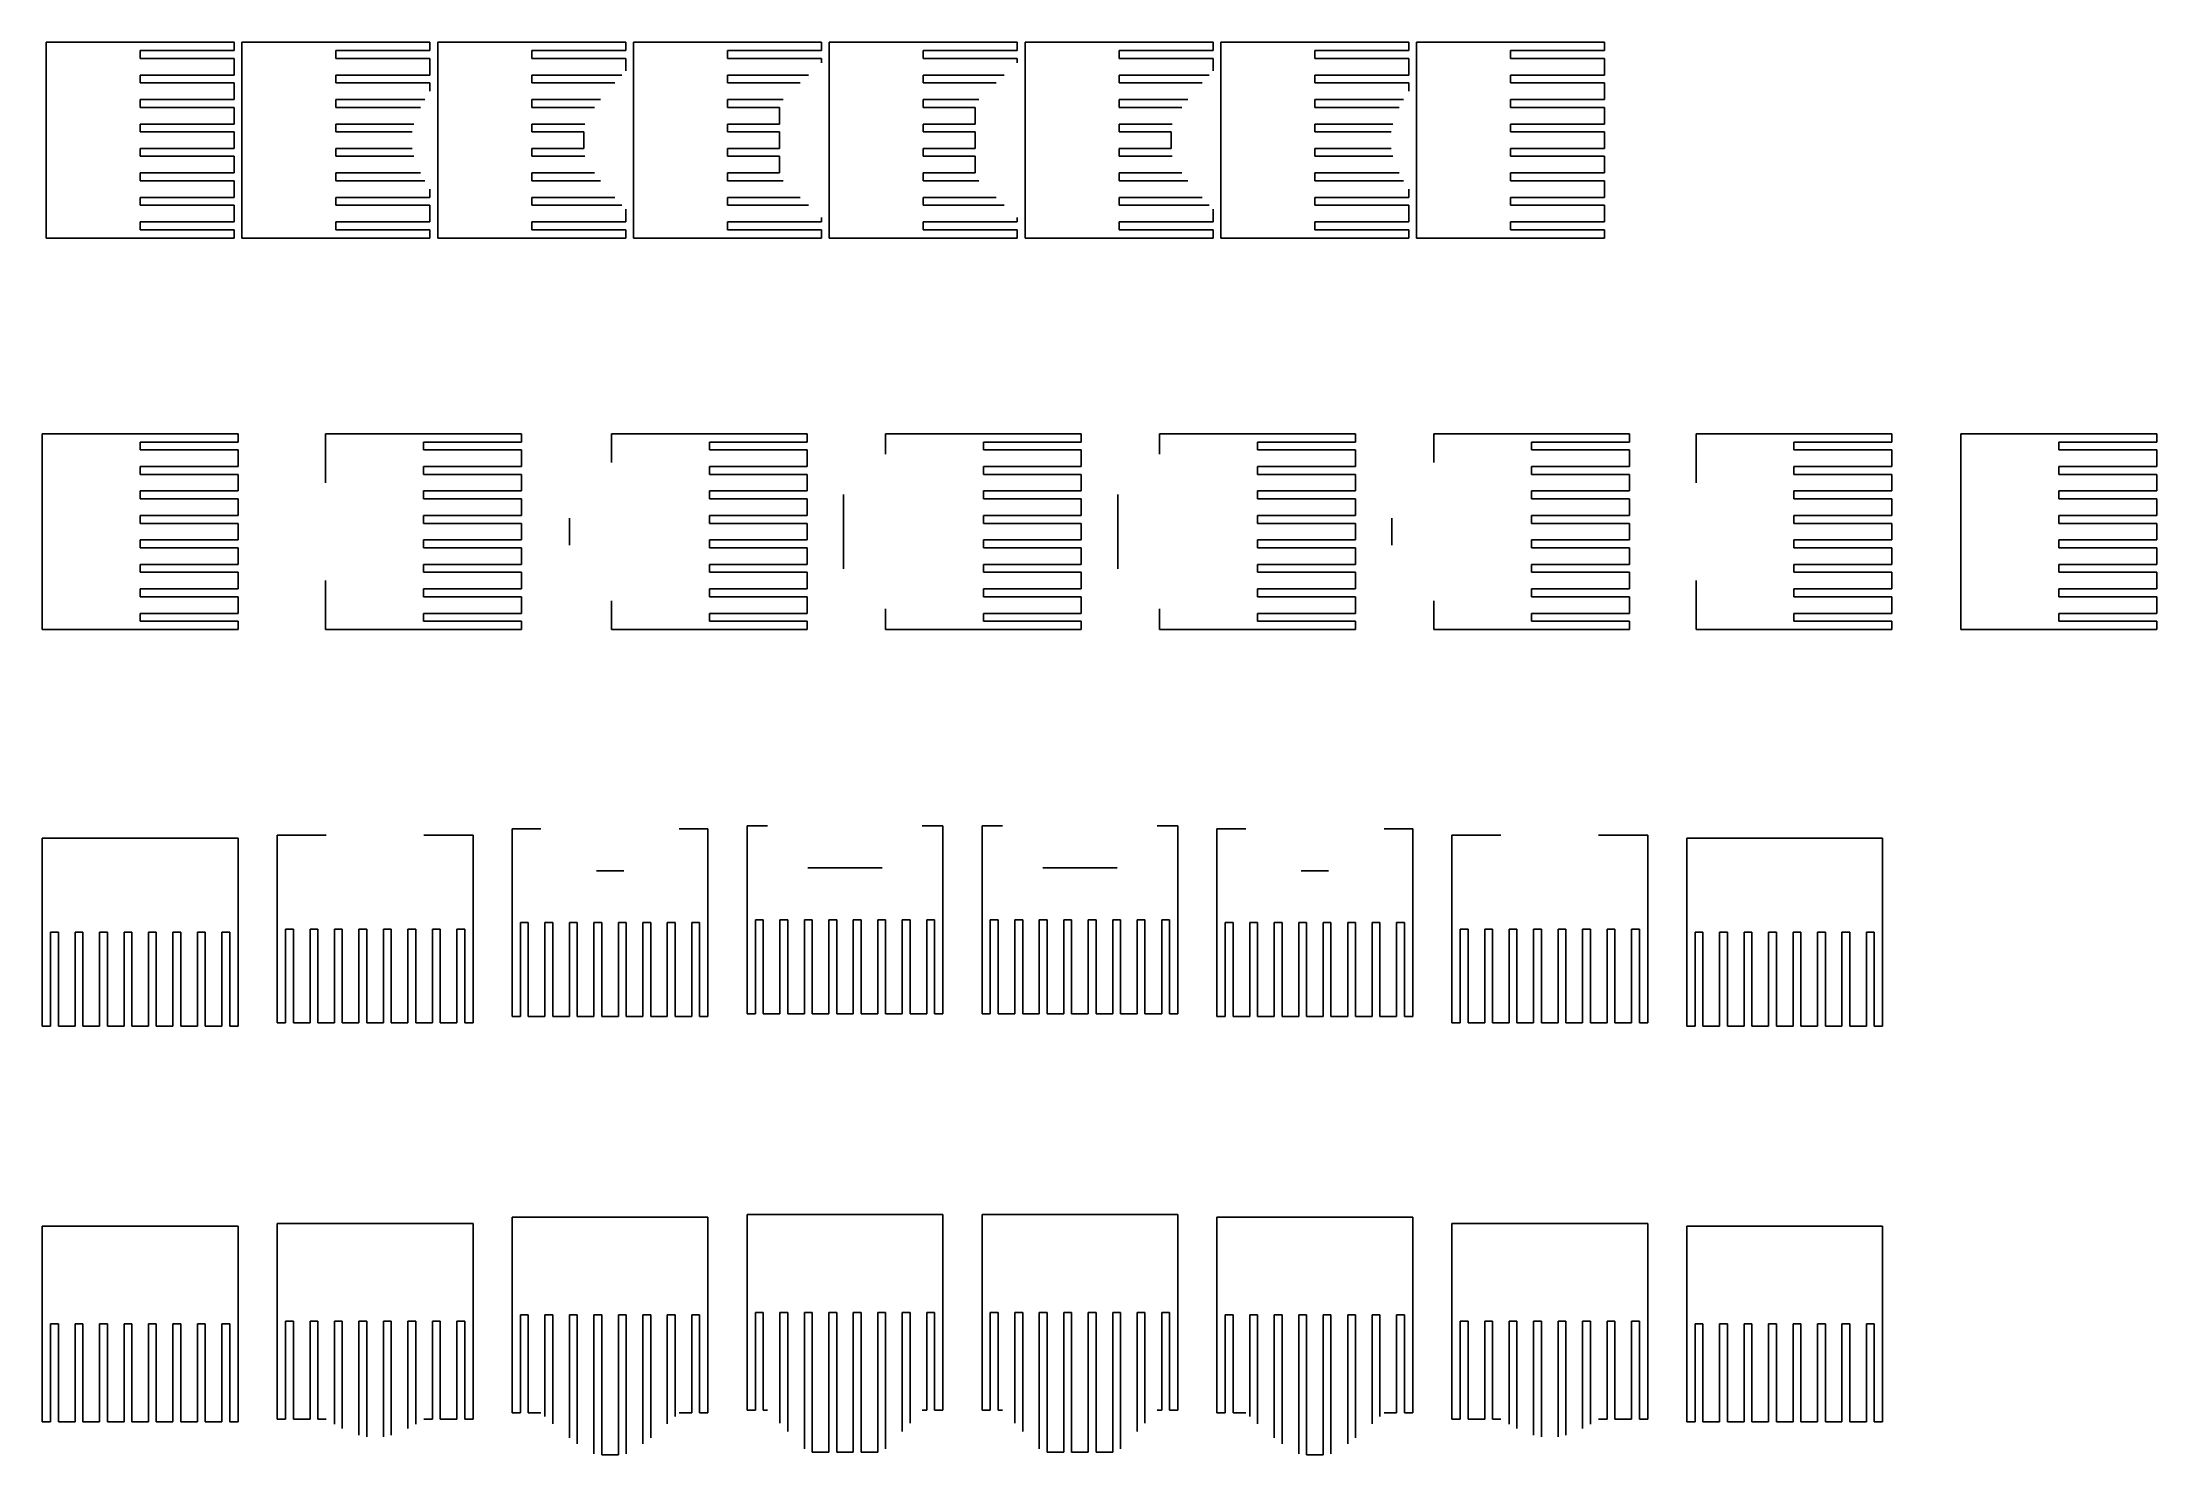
# Model space of a CAD drawing. Header units: millimetres. Extents: x -25 to 515, y -456 to -95.
import ezdxf

# ---------------------------------------------------------------- set-up
doc = ezdxf.new("R2010")
doc.units = ezdxf.units.MM
for name, color, linetype in [('Populate', 7, 'CONTINUOUS'), ('Populate001', 7, 'CONTINUOUS'), ('Populate002', 7, 'CONTINUOUS'), ('Populate003', 7, 'CONTINUOUS')]:
    doc.layers.add(name, color=color, linetype=linetype)

msp = doc.modelspace()

# ---------------------------------------------------------------- linework, layer by layer
at = {"layer": 'Populate'}
for p, q in [((-24, -145), (-24, -95)), ((-24, -95), (24, -95)), ((24, -97.12), (0, -97.12)), ((0, -97.12), (0, -99.12)), ((24, -97.12), (24, -95)), ((26, -145), (26, -95)), ((26, -95), (74, -95)), ((74, -97.12), (50, -97.12)), ((50, -97.12), (50, -99.12)), ((74, -97.12), (74, -95)), ((76, -145), (76, -95)), ((76, -95), (124, -95)), ((124, -97.12), (100, -97.12)), ((100, -97.12), (100, -99.12)), ((124, -97.12), (124, -95)), ((126, -145), (126, -95)), ((126, -95), (174, -95)), ((174, -97.12), (150, -97.12)), ((150, -97.12), (150, -99.12)), ((174, -97.12), (174, -95)), ((176, -145), (176, -95)), ((176, -95), (224, -95)), ((224, -97.12), (200, -97.12)), ((200, -97.12), (200, -99.12)), ((224, -97.12), (224, -95)), ((226, -145), (226, -95)), ((226, -95), (274, -95)), ((274, -97.12), (250, -97.12)), ((250, -97.12), (250, -99.12)), ((274, -97.12), (274, -95)), ((276, -145), (276, -95)), ((276, -95), (324, -95)), ((324, -97.12), (300, -97.12)), ((300, -97.12), (300, -99.12)), ((324, -97.12), (324, -95)), ((326, -145), (326, -95)), ((326, -95), (374, -95)), ((374, -97.12), (350, -97.12)), ((350, -97.12), (350, -99.12)), ((374, -97.12), (374, -95)), ((24, -99.12), (0, -99.12)), ((24, -103.38), (24, -99.12)), ((74, -99.12), (50, -99.12)), ((74, -103.38), (74, -99.12)), ((124, -99.12), (100, -99.12)), ((124, -102.33), (124, -99.12)), ((174, -99.12), (150, -99.12)), ((174, -100.25), (174, -99.12)), ((224, -99.12), (200, -99.12)), ((224, -100.25), (224, -99.12)), ((274, -99.12), (250, -99.12)), ((274, -102.33), (274, -99.12)), ((324, -99.12), (300, -99.12)), ((324, -103.38), (324, -99.12)), ((374, -99.12), (350, -99.12)), ((374, -103.38), (374, -99.12)), ((24, -103.38), (0, -103.38)), ((0, -103.38), (0, -105.38)), ((24, -105.38), (0, -105.38)), ((24, -109.62), (24, -105.38)), ((74, -103.38), (50, -103.38)), ((50, -103.38), (50, -105.38)), ((74, -105.38), (50, -105.38)), ((74, -107.52), (74, -105.38)), ((123.02, -103.38), (100, -103.38)), ((100, -103.38), (100, -105.38)), ((121.18, -105.38), (100, -105.38)), ((170.69, -103.38), (150, -103.38)), ((150, -103.38), (150, -105.38)), ((168.59, -105.38), (150, -105.38)), ((220.69, -103.38), (200, -103.38)), ((200, -103.38), (200, -105.38)), ((218.59, -105.38), (200, -105.38)), ((273.02, -103.38), (250, -103.38)), ((250, -103.38), (250, -105.38)), ((271.18, -105.38), (250, -105.38)), ((324, -103.38), (300, -103.38)), ((300, -103.38), (300, -105.38)), ((324, -105.38), (300, -105.38)), ((324, -107.52), (324, -105.38)), ((374, -103.38), (350, -103.38)), ((350, -103.38), (350, -105.38)), ((374, -105.38), (350, -105.38)), ((374, -109.62), (374, -105.38)), ((24, -109.62), (0, -109.62)), ((0, -109.62), (0, -111.62)), ((24, -111.62), (0, -111.62)), ((24, -115.88), (24, -111.62)), ((72.67, -109.62), (50, -109.62)), ((50, -109.62), (50, -111.62)), ((71.56, -111.62), (50, -111.62)), ((117.55, -109.62), (100, -109.62)), ((100, -109.62), (100, -111.62)), ((116.03, -111.62), (100, -111.62)), ((164.17, -109.62), (150, -109.62)), ((150, -109.62), (150, -111.62)), ((163.27, -111.62), (150, -111.62)), ((163.27, -111.62), (163.27, -115.88)), ((214.17, -109.62), (200, -109.62)), ((200, -109.62), (200, -111.62)), ((213.27, -111.62), (200, -111.62)), ((213.27, -111.62), (213.27, -115.88)), ((267.55, -109.62), (250, -109.62)), ((250, -109.62), (250, -111.62)), ((266.03, -111.62), (250, -111.62)), ((322.67, -109.62), (300, -109.62)), ((300, -109.62), (300, -111.62)), ((321.56, -111.62), (300, -111.62)), ((374, -109.62), (350, -109.62)), ((350, -109.62), (350, -111.62)), ((374, -111.62), (350, -111.62)), ((374, -115.88), (374, -111.62)), ((24, -115.88), (0, -115.88)), ((0, -115.88), (0, -117.88)), ((24, -117.88), (0, -117.88)), ((24, -122.12), (24, -117.88)), ((69.88, -115.88), (50, -115.88)), ((50, -115.88), (50, -117.88)), ((69.46, -117.88), (50, -117.88)), ((113.53, -115.88), (100, -115.88)), ((100, -115.88), (100, -117.88)), ((113.27, -117.88), (100, -117.88)), ((113.27, -117.88), (113.27, -122.12)), ((163.27, -115.88), (150, -115.88)), ((150, -115.88), (150, -117.88)), ((163.27, -117.88), (150, -117.88)), ((163.27, -117.88), (163.27, -122.12)), ((213.27, -115.88), (200, -115.88)), ((200, -115.88), (200, -117.88)), ((213.27, -117.88), (200, -117.88)), ((213.27, -117.88), (213.27, -122.12)), ((263.53, -115.88), (250, -115.88)), ((250, -115.88), (250, -117.88)), ((263.27, -117.88), (250, -117.88)), ((263.27, -117.88), (263.27, -122.12)), ((319.88, -115.88), (300, -115.88)), ((300, -115.88), (300, -117.88)), ((319.46, -117.88), (300, -117.88)), ((374, -115.88), (350, -115.88)), ((350, -115.88), (350, -117.88)), ((374, -117.88), (350, -117.88)), ((374, -122.12), (374, -117.88)), ((24, -122.12), (0, -122.12)), ((0, -122.12), (0, -124.12)), ((24, -124.12), (0, -124.12)), ((24, -128.38), (24, -124.12)), ((69.46, -122.12), (50, -122.12)), ((50, -122.12), (50, -124.12)), ((69.88, -124.12), (50, -124.12)), ((113.27, -122.12), (100, -122.12)), ((100, -122.12), (100, -124.12)), ((113.53, -124.12), (100, -124.12)), ((163.27, -122.12), (150, -122.12)), ((150, -122.12), (150, -124.12)), ((163.27, -124.12), (150, -124.12)), ((163.27, -124.12), (163.27, -128.38)), ((213.27, -122.12), (200, -122.12)), ((200, -122.12), (200, -124.12)), ((213.27, -124.12), (200, -124.12)), ((213.27, -124.12), (213.27, -128.38)), ((263.27, -122.12), (250, -122.12)), ((250, -122.12), (250, -124.12)), ((263.53, -124.12), (250, -124.12)), ((319.46, -122.12), (300, -122.12)), ((300, -122.12), (300, -124.12)), ((319.88, -124.12), (300, -124.12)), ((374, -122.12), (350, -122.12)), ((350, -122.12), (350, -124.12)), ((374, -124.12), (350, -124.12)), ((374, -128.38), (374, -124.12)), ((24, -128.38), (0, -128.38)), ((0, -128.38), (0, -130.38)), ((71.56, -128.38), (50, -128.38)), ((50, -128.38), (50, -130.38)), ((116.03, -128.38), (100, -128.38)), ((100, -128.38), (100, -130.38)), ((163.27, -128.38), (150, -128.38)), ((150, -128.38), (150, -130.38)), ((213.27, -128.38), (200, -128.38)), ((200, -128.38), (200, -130.38)), ((266.03, -128.38), (250, -128.38)), ((250, -128.38), (250, -130.38)), ((321.56, -128.38), (300, -128.38)), ((300, -128.38), (300, -130.38)), ((374, -128.38), (350, -128.38)), ((350, -128.38), (350, -130.38)), ((24, -130.38), (0, -130.38)), ((24, -134.62), (0, -134.62)), ((0, -134.62), (0, -136.62)), ((24, -134.62), (24, -130.38)), ((72.67, -130.38), (50, -130.38)), ((74, -134.62), (50, -134.62)), ((50, -134.62), (50, -136.62)), ((74, -134.62), (74, -132.48)), ((117.55, -130.38), (100, -130.38)), ((121.18, -134.62), (100, -134.62)), ((100, -134.62), (100, -136.62)), ((164.17, -130.38), (150, -130.38)), ((168.59, -134.62), (150, -134.62)), ((150, -134.62), (150, -136.62)), ((214.17, -130.38), (200, -130.38)), ((218.59, -134.62), (200, -134.62)), ((200, -134.62), (200, -136.62)), ((267.55, -130.38), (250, -130.38)), ((271.18, -134.62), (250, -134.62)), ((250, -134.62), (250, -136.62)), ((322.67, -130.38), (300, -130.38)), ((324, -134.62), (300, -134.62)), ((300, -134.62), (300, -136.62)), ((324, -134.62), (324, -132.48)), ((374, -130.38), (350, -130.38)), ((374, -134.62), (350, -134.62)), ((350, -134.62), (350, -136.62)), ((374, -134.62), (374, -130.38)), ((24, -136.62), (0, -136.62)), ((24, -140.88), (24, -136.62)), ((74, -136.62), (50, -136.62)), ((74, -140.88), (74, -136.62)), ((123.02, -136.62), (100, -136.62)), ((124, -140.88), (124, -137.67)), ((170.69, -136.62), (150, -136.62)), ((174, -140.88), (174, -139.75)), ((220.69, -136.62), (200, -136.62)), ((224, -140.88), (224, -139.75)), ((273.02, -136.62), (250, -136.62)), ((274, -140.88), (274, -137.67)), ((324, -136.62), (300, -136.62)), ((324, -140.88), (324, -136.62)), ((374, -136.62), (350, -136.62)), ((374, -140.88), (374, -136.62)), ((-24, -145), (24, -145)), ((24, -140.88), (0, -140.88)), ((0, -140.88), (0, -142.88)), ((24, -142.88), (0, -142.88)), ((24, -145), (24, -142.88)), ((26, -145), (74, -145)), ((74, -140.88), (50, -140.88)), ((50, -140.88), (50, -142.88)), ((74, -142.88), (50, -142.88)), ((74, -145), (74, -142.88)), ((76, -145), (124, -145)), ((124, -140.88), (100, -140.88)), ((100, -140.88), (100, -142.88)), ((124, -142.88), (100, -142.88)), ((124, -145), (124, -142.88)), ((126, -145), (174, -145)), ((174, -140.88), (150, -140.88)), ((150, -140.88), (150, -142.88)), ((174, -142.88), (150, -142.88)), ((174, -145), (174, -142.88)), ((176, -145), (224, -145)), ((224, -140.88), (200, -140.88)), ((200, -140.88), (200, -142.88)), ((224, -142.88), (200, -142.88)), ((224, -145), (224, -142.88)), ((226, -145), (274, -145)), ((274, -140.88), (250, -140.88)), ((250, -140.88), (250, -142.88)), ((274, -142.88), (250, -142.88)), ((274, -145), (274, -142.88)), ((276, -145), (324, -145)), ((324, -140.88), (300, -140.88)), ((300, -140.88), (300, -142.88)), ((324, -142.88), (300, -142.88)), ((324, -145), (324, -142.88)), ((326, -145), (374, -145)), ((374, -140.88), (350, -140.88)), ((350, -140.88), (350, -142.88)), ((374, -142.88), (350, -142.88)), ((374, -145), (374, -142.88))]:
    msp.add_line(p, q, dxfattribs=at)
at = {"layer": 'Populate001'}
for p, q in [((-25, -245), (-25, -195)), ((-25, -195), (25, -195)), ((25, -197.12), (0, -197.12)), ((0, -197.12), (0, -199.12)), ((25, -199.12), (0, -199.12)), ((25, -197.12), (25, -195)), ((25, -203.38), (25, -199.12)), ((47.35, -207.52), (47.35, -195)), ((47.35, -195), (97.35, -195)), ((97.35, -197.12), (72.35, -197.12)), ((72.35, -197.12), (72.35, -199.12)), ((97.35, -199.12), (72.35, -199.12)), ((97.35, -197.12), (97.35, -195)), ((97.35, -203.38), (97.35, -199.12)), ((120.36, -202.33), (120.36, -195)), ((120.36, -195), (170.36, -195)), ((170.36, -197.12), (145.36, -197.12)), ((145.36, -197.12), (145.36, -199.12)), ((170.36, -199.12), (145.36, -199.12)), ((170.36, -197.12), (170.36, -195)), ((170.36, -203.38), (170.36, -199.12)), ((190.36, -200.25), (190.36, -195)), ((190.36, -195), (240.36, -195)), ((240.36, -197.12), (215.36, -197.12)), ((215.36, -197.12), (215.36, -199.12)), ((240.36, -199.12), (215.36, -199.12)), ((240.36, -197.12), (240.36, -195)), ((240.36, -203.38), (240.36, -199.12)), ((260.36, -200.25), (260.36, -195)), ((260.36, -195), (310.36, -195)), ((310.36, -197.12), (285.36, -197.12)), ((285.36, -197.12), (285.36, -199.12)), ((310.36, -199.12), (285.36, -199.12)), ((310.36, -197.12), (310.36, -195)), ((310.36, -203.38), (310.36, -199.12)), ((330.36, -202.33), (330.36, -195)), ((330.36, -195), (380.36, -195)), ((380.36, -197.12), (355.36, -197.12)), ((355.36, -197.12), (355.36, -199.12)), ((380.36, -199.12), (355.36, -199.12)), ((380.36, -197.12), (380.36, -195)), ((380.36, -203.38), (380.36, -199.12)), ((397.35, -207.52), (397.35, -195)), ((397.35, -195), (447.35, -195)), ((447.35, -197.12), (422.35, -197.12)), ((422.35, -197.12), (422.35, -199.12)), ((447.35, -199.12), (422.35, -199.12)), ((447.35, -197.12), (447.35, -195)), ((447.35, -203.38), (447.35, -199.12)), ((465, -245), (465, -195)), ((465, -195), (515, -195)), ((515, -197.12), (490, -197.12)), ((490, -197.12), (490, -199.12)), ((515, -199.12), (490, -199.12)), ((515, -197.12), (515, -195)), ((515, -203.38), (515, -199.12)), ((25, -203.38), (0, -203.38)), ((0, -203.38), (0, -205.38)), ((97.35, -203.38), (72.35, -203.38)), ((72.35, -203.38), (72.35, -205.38)), ((170.36, -203.38), (145.36, -203.38)), ((145.36, -203.38), (145.36, -205.38)), ((240.36, -203.38), (215.36, -203.38)), ((215.36, -203.38), (215.36, -205.38)), ((310.36, -203.38), (285.36, -203.38)), ((285.36, -203.38), (285.36, -205.38)), ((380.36, -203.38), (355.36, -203.38)), ((355.36, -203.38), (355.36, -205.38)), ((447.35, -203.38), (422.35, -203.38)), ((422.35, -203.38), (422.35, -205.38)), ((515, -203.38), (490, -203.38)), ((490, -203.38), (490, -205.38)), ((25, -205.38), (0, -205.38)), ((25, -209.62), (0, -209.62)), ((0, -209.62), (0, -211.62)), ((25, -209.62), (25, -205.38)), ((97.35, -205.38), (72.35, -205.38)), ((97.35, -209.62), (72.35, -209.62)), ((72.35, -209.62), (72.35, -211.62)), ((97.35, -209.62), (97.35, -205.38)), ((170.36, -205.38), (145.36, -205.38)), ((170.36, -209.62), (145.36, -209.62)), ((145.36, -209.62), (145.36, -211.62)), ((170.36, -209.62), (170.36, -205.38)), ((179.64, -210.5), (179.64, -229.5)), ((240.36, -205.38), (215.36, -205.38)), ((240.36, -209.62), (215.36, -209.62)), ((215.36, -209.62), (215.36, -211.62)), ((240.36, -209.62), (240.36, -205.38)), ((249.64, -210.5), (249.64, -229.5)), ((310.36, -205.38), (285.36, -205.38)), ((310.36, -209.62), (285.36, -209.62)), ((285.36, -209.62), (285.36, -211.62)), ((310.36, -209.62), (310.36, -205.38)), ((380.36, -205.38), (355.36, -205.38)), ((380.36, -209.62), (355.36, -209.62)), ((355.36, -209.62), (355.36, -211.62)), ((380.36, -209.62), (380.36, -205.38)), ((447.35, -205.38), (422.35, -205.38)), ((447.35, -209.62), (422.35, -209.62)), ((422.35, -209.62), (422.35, -211.62)), ((447.35, -209.62), (447.35, -205.38)), ((515, -205.38), (490, -205.38)), ((515, -209.62), (490, -209.62)), ((490, -209.62), (490, -211.62)), ((515, -209.62), (515, -205.38)), ((25, -211.62), (0, -211.62)), ((25, -215.88), (0, -215.88)), ((0, -215.88), (0, -217.88)), ((25, -215.88), (25, -211.62)), ((97.35, -211.62), (72.35, -211.62)), ((97.35, -215.88), (72.35, -215.88)), ((72.35, -215.88), (72.35, -217.88)), ((97.35, -215.88), (97.35, -211.62)), ((170.36, -211.62), (145.36, -211.62)), ((170.36, -215.88), (145.36, -215.88)), ((145.36, -215.88), (145.36, -217.88)), ((170.36, -215.88), (170.36, -211.62)), ((240.36, -211.62), (215.36, -211.62)), ((240.36, -215.88), (215.36, -215.88)), ((215.36, -215.88), (215.36, -217.88)), ((240.36, -215.88), (240.36, -211.62)), ((310.36, -211.62), (285.36, -211.62)), ((310.36, -215.88), (285.36, -215.88)), ((285.36, -215.88), (285.36, -217.88)), ((310.36, -215.88), (310.36, -211.62)), ((380.36, -211.62), (355.36, -211.62)), ((380.36, -215.88), (355.36, -215.88)), ((355.36, -215.88), (355.36, -217.88)), ((380.36, -215.88), (380.36, -211.62)), ((447.35, -211.62), (422.35, -211.62)), ((447.35, -215.88), (422.35, -215.88)), ((422.35, -215.88), (422.35, -217.88)), ((447.35, -215.88), (447.35, -211.62)), ((515, -211.62), (490, -211.62)), ((515, -215.88), (490, -215.88)), ((490, -215.88), (490, -217.88)), ((515, -215.88), (515, -211.62)), ((25, -217.88), (0, -217.88)), ((25, -222.12), (25, -217.88)), ((97.35, -217.88), (72.35, -217.88)), ((97.35, -222.12), (97.35, -217.88)), ((109.64, -216.52), (109.64, -223.48)), ((170.36, -217.88), (145.36, -217.88)), ((170.36, -222.12), (170.36, -217.88)), ((240.36, -217.88), (215.36, -217.88)), ((240.36, -222.12), (240.36, -217.88)), ((310.36, -217.88), (285.36, -217.88)), ((310.36, -222.12), (310.36, -217.88)), ((319.64, -216.52), (319.64, -223.48)), ((380.36, -217.88), (355.36, -217.88)), ((380.36, -222.12), (380.36, -217.88)), ((447.35, -217.88), (422.35, -217.88)), ((447.35, -222.12), (447.35, -217.88)), ((515, -217.88), (490, -217.88)), ((515, -222.12), (515, -217.88)), ((25, -222.12), (0, -222.12)), ((0, -222.12), (0, -224.12)), ((25, -224.12), (0, -224.12)), ((25, -228.38), (25, -224.12)), ((97.35, -222.12), (72.35, -222.12)), ((72.35, -222.12), (72.35, -224.12)), ((97.35, -224.12), (72.35, -224.12)), ((97.35, -228.38), (97.35, -224.12)), ((170.36, -222.12), (145.36, -222.12)), ((145.36, -222.12), (145.36, -224.12)), ((170.36, -224.12), (145.36, -224.12)), ((170.36, -228.38), (170.36, -224.12)), ((240.36, -222.12), (215.36, -222.12)), ((215.36, -222.12), (215.36, -224.12)), ((240.36, -224.12), (215.36, -224.12)), ((240.36, -228.38), (240.36, -224.12)), ((310.36, -222.12), (285.36, -222.12)), ((285.36, -222.12), (285.36, -224.12)), ((310.36, -224.12), (285.36, -224.12)), ((310.36, -228.38), (310.36, -224.12)), ((380.36, -222.12), (355.36, -222.12)), ((355.36, -222.12), (355.36, -224.12)), ((380.36, -224.12), (355.36, -224.12)), ((380.36, -228.38), (380.36, -224.12)), ((447.35, -222.12), (422.35, -222.12)), ((422.35, -222.12), (422.35, -224.12)), ((447.35, -224.12), (422.35, -224.12)), ((447.35, -228.38), (447.35, -224.12)), ((515, -222.12), (490, -222.12)), ((490, -222.12), (490, -224.12)), ((515, -224.12), (490, -224.12)), ((515, -228.38), (515, -224.12)), ((25, -228.38), (0, -228.38)), ((0, -228.38), (0, -230.38)), ((25, -230.38), (0, -230.38)), ((25, -234.62), (25, -230.38)), ((97.35, -228.38), (72.35, -228.38)), ((72.35, -228.38), (72.35, -230.38)), ((97.35, -230.38), (72.35, -230.38)), ((97.35, -234.62), (97.35, -230.38)), ((170.36, -228.38), (145.36, -228.38)), ((145.36, -228.38), (145.36, -230.38)), ((170.36, -230.38), (145.36, -230.38)), ((170.36, -234.62), (170.36, -230.38)), ((240.36, -228.38), (215.36, -228.38)), ((215.36, -228.38), (215.36, -230.38)), ((240.36, -230.38), (215.36, -230.38)), ((240.36, -234.62), (240.36, -230.38)), ((310.36, -228.38), (285.36, -228.38)), ((285.36, -228.38), (285.36, -230.38)), ((310.36, -230.38), (285.36, -230.38)), ((310.36, -234.62), (310.36, -230.38)), ((380.36, -228.38), (355.36, -228.38)), ((355.36, -228.38), (355.36, -230.38)), ((380.36, -230.38), (355.36, -230.38)), ((380.36, -234.62), (380.36, -230.38)), ((447.35, -228.38), (422.35, -228.38)), ((422.35, -228.38), (422.35, -230.38)), ((447.35, -230.38), (422.35, -230.38)), ((447.35, -234.62), (447.35, -230.38)), ((515, -228.38), (490, -228.38)), ((490, -228.38), (490, -230.38)), ((515, -230.38), (490, -230.38)), ((515, -234.62), (515, -230.38)), ((25, -234.62), (0, -234.62)), ((0, -234.62), (0, -236.62)), ((25, -236.62), (0, -236.62)), ((25, -240.88), (25, -236.62)), ((47.35, -245), (47.35, -232.48)), ((97.35, -234.62), (72.35, -234.62)), ((72.35, -234.62), (72.35, -236.62)), ((97.35, -236.62), (72.35, -236.62)), ((97.35, -240.88), (97.35, -236.62)), ((170.36, -234.62), (145.36, -234.62)), ((145.36, -234.62), (145.36, -236.62)), ((170.36, -236.62), (145.36, -236.62)), ((170.36, -240.88), (170.36, -236.62)), ((240.36, -234.62), (215.36, -234.62)), ((215.36, -234.62), (215.36, -236.62)), ((240.36, -236.62), (215.36, -236.62)), ((240.36, -240.88), (240.36, -236.62)), ((310.36, -234.62), (285.36, -234.62)), ((285.36, -234.62), (285.36, -236.62)), ((310.36, -236.62), (285.36, -236.62)), ((310.36, -240.88), (310.36, -236.62)), ((380.36, -234.62), (355.36, -234.62)), ((355.36, -234.62), (355.36, -236.62)), ((380.36, -236.62), (355.36, -236.62)), ((380.36, -240.88), (380.36, -236.62)), ((397.35, -245), (397.35, -232.48)), ((447.35, -234.62), (422.35, -234.62)), ((422.35, -234.62), (422.35, -236.62)), ((447.35, -236.62), (422.35, -236.62)), ((447.35, -240.88), (447.35, -236.62)), ((515, -234.62), (490, -234.62)), ((490, -234.62), (490, -236.62)), ((515, -236.62), (490, -236.62)), ((515, -240.88), (515, -236.62)), ((25, -240.88), (0, -240.88)), ((0, -240.88), (0, -242.88)), ((25, -242.88), (0, -242.88)), ((25, -245), (25, -242.88)), ((97.35, -240.88), (72.35, -240.88)), ((72.35, -240.88), (72.35, -242.88)), ((97.35, -242.88), (72.35, -242.88)), ((97.35, -245), (97.35, -242.88)), ((120.36, -245), (120.36, -237.67)), ((170.36, -240.88), (145.36, -240.88)), ((145.36, -240.88), (145.36, -242.88)), ((170.36, -242.88), (145.36, -242.88)), ((170.36, -245), (170.36, -242.88)), ((190.36, -245), (190.36, -239.75)), ((240.36, -240.88), (215.36, -240.88)), ((215.36, -240.88), (215.36, -242.88)), ((240.36, -242.88), (215.36, -242.88)), ((240.36, -245), (240.36, -242.88)), ((260.36, -245), (260.36, -239.75)), ((310.36, -240.88), (285.36, -240.88)), ((285.36, -240.88), (285.36, -242.88)), ((310.36, -242.88), (285.36, -242.88)), ((310.36, -245), (310.36, -242.88)), ((330.36, -245), (330.36, -237.67)), ((380.36, -240.88), (355.36, -240.88)), ((355.36, -240.88), (355.36, -242.88)), ((380.36, -242.88), (355.36, -242.88)), ((380.36, -245), (380.36, -242.88)), ((447.35, -240.88), (422.35, -240.88)), ((422.35, -240.88), (422.35, -242.88)), ((447.35, -242.88), (422.35, -242.88)), ((447.35, -245), (447.35, -242.88)), ((515, -240.88), (490, -240.88)), ((490, -240.88), (490, -242.88)), ((515, -242.88), (490, -242.88)), ((515, -245), (515, -242.88)), ((-25, -245), (25, -245)), ((47.35, -245), (97.35, -245)), ((120.36, -245), (170.36, -245)), ((190.36, -245), (240.36, -245)), ((260.36, -245), (310.36, -245)), ((330.36, -245), (380.36, -245)), ((397.35, -245), (447.35, -245)), ((465, -245), (515, -245))]:
    msp.add_line(p, q, dxfattribs=at)
at = {"layer": 'Populate002'}
for p, q in [((95, -295.88), (95, -343.88)), ((95, -295.88), (102.33, -295.88)), ((137.67, -295.88), (145, -295.88)), ((145, -295.88), (145, -343.88)), ((155, -295.15), (155, -343.15)), ((155, -295.15), (160.25, -295.15)), ((199.75, -295.15), (205, -295.15)), ((205, -295.15), (205, -343.15)), ((215, -295.15), (215, -343.15)), ((215, -295.15), (220.25, -295.15)), ((259.75, -295.15), (265, -295.15)), ((265, -295.15), (265, -343.15)), ((275, -295.88), (275, -343.88)), ((275, -295.88), (282.33, -295.88)), ((317.67, -295.88), (325, -295.88)), ((325, -295.88), (325, -343.88)), ((-25, -298.29), (-25, -346.29)), ((-25, -298.29), (25, -298.29)), ((25, -298.29), (25, -346.29)), ((35, -297.51), (35, -345.51)), ((35, -297.51), (47.52, -297.51)), ((72.48, -297.51), (85, -297.51)), ((85, -297.51), (85, -345.51)), ((335, -297.51), (335, -345.51)), ((335, -297.51), (347.52, -297.51)), ((372.48, -297.51), (385, -297.51)), ((385, -297.51), (385, -345.51)), ((395, -298.29), (395, -346.29)), ((395, -298.29), (445, -298.29)), ((445, -298.29), (445, -346.29)), ((123.48, -306.61), (116.52, -306.61)), ((189.5, -305.87), (170.5, -305.87)), ((249.5, -305.87), (230.5, -305.87)), ((303.48, -306.61), (296.52, -306.61)), ((-22.88, -346.29), (-22.88, -322.29)), ((-20.88, -322.29), (-22.88, -322.29)), ((-20.88, -346.29), (-20.88, -322.29)), ((-16.62, -346.29), (-16.62, -322.29)), ((-14.62, -322.29), (-16.62, -322.29)), ((-14.62, -346.29), (-14.62, -322.29)), ((-10.38, -346.29), (-10.38, -322.29)), ((-8.38, -322.29), (-10.38, -322.29)), ((-8.38, -346.29), (-8.38, -322.29)), ((-4.12, -346.29), (-4.12, -322.29)), ((-2.12, -322.29), (-4.12, -322.29)), ((-2.12, -346.29), (-2.12, -322.29)), ((2.12, -346.29), (2.12, -322.29)), ((4.12, -322.29), (2.12, -322.29)), ((4.12, -346.29), (4.12, -322.29)), ((8.38, -346.29), (8.38, -322.29)), ((10.38, -322.29), (8.38, -322.29)), ((10.38, -346.29), (10.38, -322.29)), ((14.62, -346.29), (14.62, -322.29)), ((16.62, -322.29), (14.62, -322.29)), ((16.62, -346.29), (16.62, -322.29)), ((20.88, -346.29), (20.88, -322.29)), ((22.88, -322.29), (20.88, -322.29)), ((22.88, -346.29), (22.88, -322.29)), ((37.12, -345.51), (37.12, -321.51)), ((39.12, -321.51), (37.12, -321.51)), ((39.12, -345.51), (39.12, -321.51)), ((43.38, -345.51), (43.38, -321.51)), ((45.38, -321.51), (43.38, -321.51)), ((45.38, -345.51), (45.38, -321.51)), ((49.62, -345.51), (49.62, -321.51)), ((51.62, -321.51), (49.62, -321.51)), ((51.62, -345.51), (51.62, -321.51)), ((55.88, -345.51), (55.88, -321.51)), ((57.88, -321.51), (55.88, -321.51)), ((57.88, -345.51), (57.88, -321.51)), ((62.12, -345.51), (62.12, -321.51)), ((64.12, -321.51), (62.12, -321.51)), ((64.12, -345.51), (64.12, -321.51)), ((68.38, -345.51), (68.38, -321.51)), ((70.38, -321.51), (68.38, -321.51)), ((70.38, -345.51), (70.38, -321.51)), ((74.62, -345.51), (74.62, -321.51)), ((76.62, -321.51), (74.62, -321.51)), ((76.62, -345.51), (76.62, -321.51)), ((80.88, -345.51), (80.88, -321.51)), ((82.88, -321.51), (80.88, -321.51)), ((82.88, -345.51), (82.88, -321.51)), ((97.12, -343.88), (97.12, -319.88)), ((99.12, -319.88), (97.12, -319.88)), ((99.12, -343.88), (99.12, -319.88)), ((103.38, -343.88), (103.38, -319.88)), ((105.38, -319.88), (103.38, -319.88)), ((105.38, -343.88), (105.38, -319.88)), ((109.62, -343.88), (109.62, -319.88)), ((111.62, -319.88), (109.62, -319.88)), ((111.62, -343.88), (111.62, -319.88)), ((115.88, -343.88), (115.88, -319.88)), ((117.88, -319.88), (115.88, -319.88)), ((117.88, -343.88), (117.88, -319.88)), ((122.12, -343.88), (122.12, -319.88)), ((124.12, -319.88), (122.12, -319.88)), ((124.12, -343.88), (124.12, -319.88)), ((128.38, -343.88), (128.38, -319.88)), ((130.38, -319.88), (128.38, -319.88)), ((130.38, -343.88), (130.38, -319.88)), ((134.62, -343.88), (134.62, -319.88)), ((136.62, -319.88), (134.62, -319.88)), ((136.62, -343.88), (136.62, -319.88)), ((140.88, -343.88), (140.88, -319.88)), ((142.88, -319.88), (140.88, -319.88)), ((142.88, -343.88), (142.88, -319.88)), ((157.12, -343.15), (157.12, -319.15)), ((159.12, -319.15), (157.12, -319.15)), ((159.12, -343.15), (159.12, -319.15)), ((163.38, -343.15), (163.38, -319.15)), ((165.38, -319.15), (163.38, -319.15)), ((165.38, -343.15), (165.38, -319.15)), ((169.62, -343.15), (169.62, -319.15)), ((171.62, -319.15), (169.62, -319.15)), ((171.62, -343.15), (171.62, -319.15)), ((175.88, -343.15), (175.88, -319.15)), ((177.88, -319.15), (175.88, -319.15)), ((177.88, -343.15), (177.88, -319.15)), ((182.12, -343.15), (182.12, -319.15)), ((184.12, -319.15), (182.12, -319.15)), ((184.12, -343.15), (184.12, -319.15)), ((188.38, -343.15), (188.38, -319.15)), ((190.38, -319.15), (188.38, -319.15)), ((190.38, -343.15), (190.38, -319.15)), ((194.62, -343.15), (194.62, -319.15)), ((196.62, -319.15), (194.62, -319.15)), ((196.62, -343.15), (196.62, -319.15)), ((200.88, -343.15), (200.88, -319.15)), ((202.88, -319.15), (200.88, -319.15)), ((202.88, -343.15), (202.88, -319.15)), ((217.12, -343.15), (217.12, -319.15)), ((219.12, -319.15), (217.12, -319.15)), ((219.12, -343.15), (219.12, -319.15)), ((223.38, -343.15), (223.38, -319.15)), ((225.38, -319.15), (223.38, -319.15)), ((225.38, -343.15), (225.38, -319.15)), ((229.62, -343.15), (229.62, -319.15)), ((231.62, -319.15), (229.62, -319.15)), ((231.62, -343.15), (231.62, -319.15)), ((235.88, -343.15), (235.88, -319.15)), ((237.88, -319.15), (235.88, -319.15)), ((237.88, -343.15), (237.88, -319.15)), ((242.12, -343.15), (242.12, -319.15)), ((244.12, -319.15), (242.12, -319.15)), ((244.12, -343.15), (244.12, -319.15)), ((248.38, -343.15), (248.38, -319.15)), ((250.38, -319.15), (248.38, -319.15)), ((250.38, -343.15), (250.38, -319.15)), ((254.62, -343.15), (254.62, -319.15)), ((256.62, -319.15), (254.62, -319.15)), ((256.62, -343.15), (256.62, -319.15)), ((260.88, -343.15), (260.88, -319.15)), ((262.88, -319.15), (260.88, -319.15)), ((262.88, -343.15), (262.88, -319.15)), ((277.12, -343.88), (277.12, -319.88)), ((279.12, -319.88), (277.12, -319.88)), ((279.12, -343.88), (279.12, -319.88)), ((283.38, -343.88), (283.38, -319.88)), ((285.38, -319.88), (283.38, -319.88)), ((285.38, -343.88), (285.38, -319.88)), ((289.62, -343.88), (289.62, -319.88)), ((291.62, -319.88), (289.62, -319.88)), ((291.62, -343.88), (291.62, -319.88)), ((295.88, -343.88), (295.88, -319.88)), ((297.88, -319.88), (295.88, -319.88)), ((297.88, -343.88), (297.88, -319.88)), ((302.12, -343.88), (302.12, -319.88)), ((304.12, -319.88), (302.12, -319.88)), ((304.12, -343.88), (304.12, -319.88)), ((308.38, -343.88), (308.38, -319.88)), ((310.38, -319.88), (308.38, -319.88)), ((310.38, -343.88), (310.38, -319.88)), ((314.62, -343.88), (314.62, -319.88)), ((316.62, -319.88), (314.62, -319.88)), ((316.62, -343.88), (316.62, -319.88)), ((320.88, -343.88), (320.88, -319.88)), ((322.88, -319.88), (320.88, -319.88)), ((322.88, -343.88), (322.88, -319.88)), ((337.12, -345.51), (337.12, -321.51)), ((339.12, -321.51), (337.12, -321.51)), ((339.12, -345.51), (339.12, -321.51)), ((343.38, -345.51), (343.38, -321.51)), ((345.38, -321.51), (343.38, -321.51)), ((345.38, -345.51), (345.38, -321.51)), ((349.62, -345.51), (349.62, -321.51)), ((351.62, -321.51), (349.62, -321.51)), ((351.62, -345.51), (351.62, -321.51)), ((355.88, -345.51), (355.88, -321.51)), ((357.88, -321.51), (355.88, -321.51)), ((357.88, -345.51), (357.88, -321.51)), ((362.12, -345.51), (362.12, -321.51)), ((364.12, -321.51), (362.12, -321.51)), ((364.12, -345.51), (364.12, -321.51)), ((368.38, -345.51), (368.38, -321.51)), ((370.38, -321.51), (368.38, -321.51)), ((370.38, -345.51), (370.38, -321.51)), ((374.62, -345.51), (374.62, -321.51)), ((376.62, -321.51), (374.62, -321.51)), ((376.62, -345.51), (376.62, -321.51)), ((380.88, -345.51), (380.88, -321.51)), ((382.88, -321.51), (380.88, -321.51)), ((382.88, -345.51), (382.88, -321.51)), ((397.12, -346.29), (397.12, -322.29)), ((399.12, -322.29), (397.12, -322.29)), ((399.12, -346.29), (399.12, -322.29)), ((403.38, -346.29), (403.38, -322.29)), ((405.38, -322.29), (403.38, -322.29)), ((405.38, -346.29), (405.38, -322.29)), ((409.62, -346.29), (409.62, -322.29)), ((411.62, -322.29), (409.62, -322.29)), ((411.62, -346.29), (411.62, -322.29)), ((415.88, -346.29), (415.88, -322.29)), ((417.88, -322.29), (415.88, -322.29)), ((417.88, -346.29), (417.88, -322.29)), ((422.12, -346.29), (422.12, -322.29)), ((424.12, -322.29), (422.12, -322.29)), ((424.12, -346.29), (424.12, -322.29)), ((428.38, -346.29), (428.38, -322.29)), ((430.38, -322.29), (428.38, -322.29)), ((430.38, -346.29), (430.38, -322.29)), ((434.62, -346.29), (434.62, -322.29)), ((436.62, -322.29), (434.62, -322.29)), ((436.62, -346.29), (436.62, -322.29)), ((440.88, -346.29), (440.88, -322.29)), ((442.88, -322.29), (440.88, -322.29)), ((442.88, -346.29), (442.88, -322.29)), ((35, -345.51), (37.12, -345.51)), ((39.12, -345.51), (43.38, -345.51)), ((45.38, -345.51), (49.62, -345.51)), ((51.62, -345.51), (55.88, -345.51)), ((57.88, -345.51), (62.12, -345.51)), ((64.12, -345.51), (68.38, -345.51)), ((70.38, -345.51), (74.62, -345.51)), ((76.62, -345.51), (80.88, -345.51)), ((82.88, -345.51), (85, -345.51)), ((95, -343.88), (97.12, -343.88)), ((99.12, -343.88), (103.38, -343.88)), ((105.38, -343.88), (109.62, -343.88)), ((111.62, -343.88), (115.88, -343.88)), ((117.88, -343.88), (122.12, -343.88)), ((124.12, -343.88), (128.38, -343.88)), ((130.38, -343.88), (134.62, -343.88)), ((136.62, -343.88), (140.88, -343.88)), ((142.88, -343.88), (145, -343.88)), ((155, -343.15), (157.12, -343.15)), ((159.12, -343.15), (163.38, -343.15)), ((165.38, -343.15), (169.62, -343.15)), ((171.62, -343.15), (175.88, -343.15)), ((177.88, -343.15), (182.12, -343.15)), ((184.12, -343.15), (188.38, -343.15)), ((190.38, -343.15), (194.62, -343.15)), ((196.62, -343.15), (200.88, -343.15)), ((202.88, -343.15), (205, -343.15)), ((215, -343.15), (217.12, -343.15)), ((219.12, -343.15), (223.38, -343.15)), ((225.38, -343.15), (229.62, -343.15)), ((231.62, -343.15), (235.88, -343.15)), ((237.88, -343.15), (242.12, -343.15)), ((244.12, -343.15), (248.38, -343.15)), ((250.38, -343.15), (254.62, -343.15)), ((256.62, -343.15), (260.88, -343.15)), ((262.88, -343.15), (265, -343.15)), ((275, -343.88), (277.12, -343.88)), ((279.12, -343.88), (283.38, -343.88)), ((285.38, -343.88), (289.62, -343.88)), ((291.62, -343.88), (295.88, -343.88)), ((297.88, -343.88), (302.12, -343.88)), ((304.12, -343.88), (308.38, -343.88)), ((310.38, -343.88), (314.62, -343.88)), ((316.62, -343.88), (320.88, -343.88)), ((322.88, -343.88), (325, -343.88)), ((335, -345.51), (337.12, -345.51)), ((339.12, -345.51), (343.38, -345.51)), ((345.38, -345.51), (349.62, -345.51)), ((351.62, -345.51), (355.88, -345.51)), ((357.88, -345.51), (362.12, -345.51)), ((364.12, -345.51), (368.38, -345.51)), ((370.38, -345.51), (374.62, -345.51)), ((376.62, -345.51), (380.88, -345.51)), ((382.88, -345.51), (385, -345.51)), ((-25, -346.29), (-22.88, -346.29)), ((-20.88, -346.29), (-16.62, -346.29)), ((-14.62, -346.29), (-10.38, -346.29)), ((-8.38, -346.29), (-4.12, -346.29)), ((-2.12, -346.29), (2.12, -346.29)), ((4.12, -346.29), (8.38, -346.29)), ((10.38, -346.29), (14.62, -346.29)), ((16.62, -346.29), (20.88, -346.29)), ((22.88, -346.29), (25, -346.29)), ((395, -346.29), (397.12, -346.29)), ((399.12, -346.29), (403.38, -346.29)), ((405.38, -346.29), (409.62, -346.29)), ((411.62, -346.29), (415.88, -346.29)), ((417.88, -346.29), (422.12, -346.29)), ((424.12, -346.29), (428.38, -346.29)), ((430.38, -346.29), (434.62, -346.29)), ((436.62, -346.29), (440.88, -346.29)), ((442.88, -346.29), (445, -346.29))]:
    msp.add_line(p, q, dxfattribs=at)
at = {"layer": 'Populate003'}
for p, q in [((-25, -397.38), (-25, -447.38)), ((-25, -397.38), (25, -397.38)), ((25, -397.38), (25, -447.38)), ((35, -396.69), (35, -446.69)), ((35, -396.69), (85, -396.69)), ((85, -396.69), (85, -446.69)), ((95, -395.07), (95, -445.07)), ((95, -395.07), (145, -395.07)), ((145, -395.07), (145, -445.07)), ((155, -394.44), (155, -444.44)), ((155, -394.44), (205, -394.44)), ((205, -394.44), (205, -444.44)), ((215, -394.44), (215, -444.44)), ((215, -394.44), (265, -394.44)), ((265, -394.44), (265, -444.44)), ((275, -395.07), (275, -445.07)), ((275, -395.07), (325, -395.07)), ((325, -395.07), (325, -445.07)), ((335, -396.69), (335, -446.69)), ((335, -396.69), (385, -396.69)), ((385, -396.69), (385, -446.69)), ((395, -397.38), (395, -447.38)), ((395, -397.38), (445, -397.38)), ((445, -397.38), (445, -447.38)), ((97.12, -445.07), (97.12, -420.07)), ((99.12, -420.07), (97.12, -420.07)), ((99.12, -445.07), (99.12, -420.07)), ((103.38, -446.05), (103.38, -420.07)), ((105.38, -420.07), (103.38, -420.07)), ((105.38, -447.88), (105.38, -420.07)), ((109.62, -451.52), (109.62, -420.07)), ((111.62, -420.07), (109.62, -420.07)), ((111.62, -453.03), (111.62, -420.07)), ((115.88, -455.53), (115.88, -420.07)), ((117.88, -420.07), (115.88, -420.07)), ((117.88, -455.79), (117.88, -420.07)), ((122.12, -455.79), (122.12, -420.07)), ((124.12, -420.07), (122.12, -420.07)), ((124.12, -455.53), (124.12, -420.07)), ((128.38, -453.03), (128.38, -420.07)), ((130.38, -420.07), (128.38, -420.07)), ((130.38, -451.52), (130.38, -420.07)), ((134.62, -447.88), (134.62, -420.07)), ((136.62, -420.07), (134.62, -420.07)), ((136.62, -446.05), (136.62, -420.07)), ((140.88, -445.07), (140.88, -420.07)), ((142.88, -420.07), (140.88, -420.07)), ((142.88, -445.07), (142.88, -420.07)), ((157.12, -444.44), (157.12, -419.44)), ((159.12, -419.44), (157.12, -419.44)), ((159.12, -444.44), (159.12, -419.44)), ((163.38, -447.75), (163.38, -419.44)), ((165.38, -419.44), (163.38, -419.44)), ((165.38, -449.85), (165.38, -419.44)), ((169.62, -454.27), (169.62, -419.44)), ((171.62, -419.44), (169.62, -419.44)), ((171.62, -455.16), (171.62, -419.44)), ((175.88, -455.16), (175.88, -419.44)), ((177.88, -419.44), (175.88, -419.44)), ((177.88, -455.16), (177.88, -419.44)), ((182.12, -455.16), (182.12, -419.44)), ((184.12, -419.44), (182.12, -419.44)), ((184.12, -455.16), (184.12, -419.44)), ((188.38, -455.16), (188.38, -419.44)), ((190.38, -419.44), (188.38, -419.44)), ((190.38, -454.27), (190.38, -419.44)), ((194.62, -449.85), (194.62, -419.44)), ((196.62, -419.44), (194.62, -419.44)), ((196.62, -447.75), (196.62, -419.44)), ((200.88, -444.44), (200.88, -419.44)), ((202.88, -419.44), (200.88, -419.44)), ((202.88, -444.44), (202.88, -419.44)), ((217.12, -444.44), (217.12, -419.44)), ((219.12, -419.44), (217.12, -419.44)), ((219.12, -444.44), (219.12, -419.44)), ((223.38, -447.75), (223.38, -419.44)), ((225.38, -419.44), (223.38, -419.44)), ((225.38, -449.85), (225.38, -419.44)), ((229.62, -454.27), (229.62, -419.44)), ((231.62, -419.44), (229.62, -419.44)), ((231.62, -455.16), (231.62, -419.44)), ((235.88, -455.16), (235.88, -419.44)), ((237.88, -419.44), (235.88, -419.44)), ((237.88, -455.16), (237.88, -419.44)), ((242.12, -455.16), (242.12, -419.44)), ((244.12, -419.44), (242.12, -419.44)), ((244.12, -455.16), (244.12, -419.44)), ((248.38, -455.16), (248.38, -419.44)), ((250.38, -419.44), (248.38, -419.44)), ((250.38, -454.27), (250.38, -419.44)), ((254.62, -449.85), (254.62, -419.44)), ((256.62, -419.44), (254.62, -419.44)), ((256.62, -447.75), (256.62, -419.44)), ((260.88, -444.44), (260.88, -419.44)), ((262.88, -419.44), (260.88, -419.44)), ((262.88, -444.44), (262.88, -419.44)), ((277.12, -445.07), (277.12, -420.07)), ((279.12, -420.07), (277.12, -420.07)), ((279.12, -445.07), (279.12, -420.07)), ((283.38, -446.05), (283.38, -420.07)), ((285.38, -420.07), (283.38, -420.07)), ((285.38, -447.88), (285.38, -420.07)), ((289.62, -451.52), (289.62, -420.07)), ((291.62, -420.07), (289.62, -420.07)), ((291.62, -453.03), (291.62, -420.07)), ((295.88, -455.53), (295.88, -420.07)), ((297.88, -420.07), (295.88, -420.07)), ((297.88, -455.79), (297.88, -420.07)), ((302.12, -455.79), (302.12, -420.07)), ((304.12, -420.07), (302.12, -420.07)), ((304.12, -455.53), (304.12, -420.07)), ((308.38, -453.03), (308.38, -420.07)), ((310.38, -420.07), (308.38, -420.07)), ((310.38, -451.52), (310.38, -420.07)), ((314.62, -447.88), (314.62, -420.07)), ((316.62, -420.07), (314.62, -420.07)), ((316.62, -446.05), (316.62, -420.07)), ((320.88, -445.07), (320.88, -420.07)), ((322.88, -420.07), (320.88, -420.07)), ((322.88, -445.07), (322.88, -420.07)), ((-22.88, -447.38), (-22.88, -422.38)), ((-20.88, -422.38), (-22.88, -422.38)), ((-20.88, -447.38), (-20.88, -422.38)), ((-16.62, -447.38), (-16.62, -422.38)), ((-14.62, -422.38), (-16.62, -422.38)), ((-14.62, -447.38), (-14.62, -422.38)), ((-10.38, -447.38), (-10.38, -422.38)), ((-8.38, -422.38), (-10.38, -422.38)), ((-8.38, -447.38), (-8.38, -422.38)), ((-4.12, -447.38), (-4.12, -422.38)), ((-2.12, -422.38), (-4.12, -422.38)), ((-2.12, -447.38), (-2.12, -422.38)), ((2.12, -447.38), (2.12, -422.38)), ((4.12, -422.38), (2.12, -422.38)), ((4.12, -447.38), (4.12, -422.38)), ((8.38, -447.38), (8.38, -422.38)), ((10.38, -422.38), (8.38, -422.38)), ((10.38, -447.38), (10.38, -422.38)), ((14.62, -447.38), (14.62, -422.38)), ((16.62, -422.38), (14.62, -422.38)), ((16.62, -447.38), (16.62, -422.38)), ((20.88, -447.38), (20.88, -422.38)), ((22.88, -422.38), (20.88, -422.38)), ((22.88, -447.38), (22.88, -422.38)), ((37.12, -446.69), (37.12, -421.69)), ((39.12, -421.69), (37.12, -421.69)), ((39.12, -446.69), (39.12, -421.69)), ((43.38, -446.69), (43.38, -421.69)), ((45.38, -421.69), (43.38, -421.69)), ((45.38, -446.69), (45.38, -421.69)), ((49.62, -448.02), (49.62, -421.69)), ((51.62, -421.69), (49.62, -421.69)), ((51.62, -449.12), (51.62, -421.69)), ((55.88, -450.8), (55.88, -421.69)), ((57.88, -421.69), (55.88, -421.69)), ((57.88, -451.22), (57.88, -421.69)), ((62.12, -451.22), (62.12, -421.69)), ((64.12, -421.69), (62.12, -421.69)), ((64.12, -450.8), (64.12, -421.69)), ((68.38, -449.12), (68.38, -421.69)), ((70.38, -421.69), (68.38, -421.69)), ((70.38, -448.02), (70.38, -421.69)), ((74.62, -446.69), (74.62, -421.69)), ((76.62, -421.69), (74.62, -421.69)), ((76.62, -446.69), (76.62, -421.69)), ((80.88, -446.69), (80.88, -421.69)), ((82.88, -421.69), (80.88, -421.69)), ((82.88, -446.69), (82.88, -421.69)), ((337.12, -446.69), (337.12, -421.69)), ((339.12, -421.69), (337.12, -421.69)), ((339.12, -446.69), (339.12, -421.69)), ((343.38, -446.69), (343.38, -421.69)), ((345.38, -421.69), (343.38, -421.69)), ((345.38, -446.69), (345.38, -421.69)), ((349.62, -448.02), (349.62, -421.69)), ((351.62, -421.69), (349.62, -421.69)), ((351.62, -449.12), (351.62, -421.69)), ((355.88, -450.8), (355.88, -421.69)), ((357.88, -421.69), (355.88, -421.69)), ((357.88, -451.22), (357.88, -421.69)), ((362.12, -451.22), (362.12, -421.69)), ((364.12, -421.69), (362.12, -421.69)), ((364.12, -450.8), (364.12, -421.69)), ((368.38, -449.12), (368.38, -421.69)), ((370.38, -421.69), (368.38, -421.69)), ((370.38, -448.02), (370.38, -421.69)), ((374.62, -446.69), (374.62, -421.69)), ((376.62, -421.69), (374.62, -421.69)), ((376.62, -446.69), (376.62, -421.69)), ((380.88, -446.69), (380.88, -421.69)), ((382.88, -421.69), (380.88, -421.69)), ((382.88, -446.69), (382.88, -421.69)), ((397.12, -447.38), (397.12, -422.38)), ((399.12, -422.38), (397.12, -422.38)), ((399.12, -447.38), (399.12, -422.38)), ((403.38, -447.38), (403.38, -422.38)), ((405.38, -422.38), (403.38, -422.38)), ((405.38, -447.38), (405.38, -422.38)), ((409.62, -447.38), (409.62, -422.38)), ((411.62, -422.38), (409.62, -422.38)), ((411.62, -447.38), (411.62, -422.38)), ((415.88, -447.38), (415.88, -422.38)), ((417.88, -422.38), (415.88, -422.38)), ((417.88, -447.38), (417.88, -422.38)), ((422.12, -447.38), (422.12, -422.38)), ((424.12, -422.38), (422.12, -422.38)), ((424.12, -447.38), (424.12, -422.38)), ((428.38, -447.38), (428.38, -422.38)), ((430.38, -422.38), (428.38, -422.38)), ((430.38, -447.38), (430.38, -422.38)), ((434.62, -447.38), (434.62, -422.38)), ((436.62, -422.38), (434.62, -422.38)), ((436.62, -447.38), (436.62, -422.38)), ((440.88, -447.38), (440.88, -422.38)), ((442.88, -422.38), (440.88, -422.38)), ((442.88, -447.38), (442.88, -422.38)), ((-25, -447.38), (-22.88, -447.38)), ((-20.88, -447.38), (-16.62, -447.38)), ((-14.62, -447.38), (-10.38, -447.38)), ((-8.38, -447.38), (-4.12, -447.38)), ((-2.12, -447.38), (2.12, -447.38)), ((4.12, -447.38), (8.38, -447.38)), ((10.38, -447.38), (14.62, -447.38)), ((16.62, -447.38), (20.88, -447.38)), ((22.88, -447.38), (25, -447.38)), ((35, -446.69), (37.12, -446.69)), ((39.12, -446.69), (43.38, -446.69)), ((45.38, -446.69), (47.52, -446.69)), ((72.48, -446.69), (74.62, -446.69)), ((76.62, -446.69), (80.88, -446.69)), ((82.88, -446.69), (85, -446.69)), ((95, -445.07), (97.12, -445.07)), ((99.12, -445.07), (102.33, -445.07)), ((137.67, -445.07), (140.88, -445.07)), ((142.88, -445.07), (145, -445.07)), ((155, -444.44), (157.12, -444.44)), ((159.12, -444.44), (160.25, -444.44)), ((199.75, -444.44), (200.88, -444.44)), ((202.88, -444.44), (205, -444.44)), ((215, -444.44), (217.12, -444.44)), ((219.12, -444.44), (220.25, -444.44)), ((259.75, -444.44), (260.88, -444.44)), ((262.88, -444.44), (265, -444.44)), ((275, -445.07), (277.12, -445.07)), ((279.12, -445.07), (282.33, -445.07)), ((317.67, -445.07), (320.88, -445.07)), ((322.88, -445.07), (325, -445.07)), ((335, -446.69), (337.12, -446.69)), ((339.12, -446.69), (343.38, -446.69)), ((345.38, -446.69), (347.52, -446.69)), ((372.48, -446.69), (374.62, -446.69)), ((376.62, -446.69), (380.88, -446.69)), ((382.88, -446.69), (385, -446.69)), ((395, -447.38), (397.12, -447.38)), ((399.12, -447.38), (403.38, -447.38)), ((405.38, -447.38), (409.62, -447.38)), ((411.62, -447.38), (415.88, -447.38)), ((417.88, -447.38), (422.12, -447.38)), ((424.12, -447.38), (428.38, -447.38)), ((430.38, -447.38), (434.62, -447.38)), ((436.62, -447.38), (440.88, -447.38)), ((442.88, -447.38), (445, -447.38)), ((122.12, -455.79), (117.88, -455.79)), ((175.88, -455.16), (171.62, -455.16)), ((182.12, -455.16), (177.88, -455.16)), ((188.38, -455.16), (184.12, -455.16)), ((235.88, -455.16), (231.62, -455.16)), ((242.12, -455.16), (237.88, -455.16)), ((248.38, -455.16), (244.12, -455.16)), ((302.12, -455.79), (297.88, -455.79))]:
    msp.add_line(p, q, dxfattribs=at)

doc.saveas('drawing.dxf')
